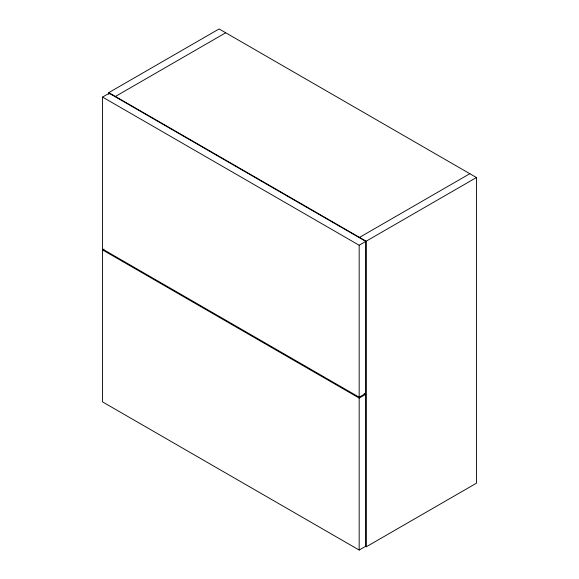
<?xml version="1.0" encoding="UTF-8"?>
<svg xmlns="http://www.w3.org/2000/svg" width="579" height="579" viewBox="0 0 579 579"><rect width="100%" height="100%" fill="white"/><g stroke="black" fill="none" stroke-linecap="round" stroke-linejoin="round"><path stroke-width="0.87" d="M108.801 92.626L219.094 28.95L476.452 177.529L476.452 483.19L366.152 546.865L366.152 241.211L108.801 92.626L108.801 94.435M102.548 97.084L109.17 93.262L365.783 241.421L365.783 393.402L359.168 397.223L102.548 249.064L102.548 97.084L359.168 245.243L365.783 241.421M115.416 96.447L225.716 32.771M364.22 393.344L365.783 394.248L365.783 546.229L359.168 550.05L102.548 401.891L102.548 249.911L104.025 249.064M359.537 237.39L469.83 173.707M366.152 241.211L476.452 177.529M102.548 249.911L359.168 398.07L365.783 394.248M359.168 245.243L359.168 397.223M359.168 398.07L359.168 550.05"/></g></svg>
